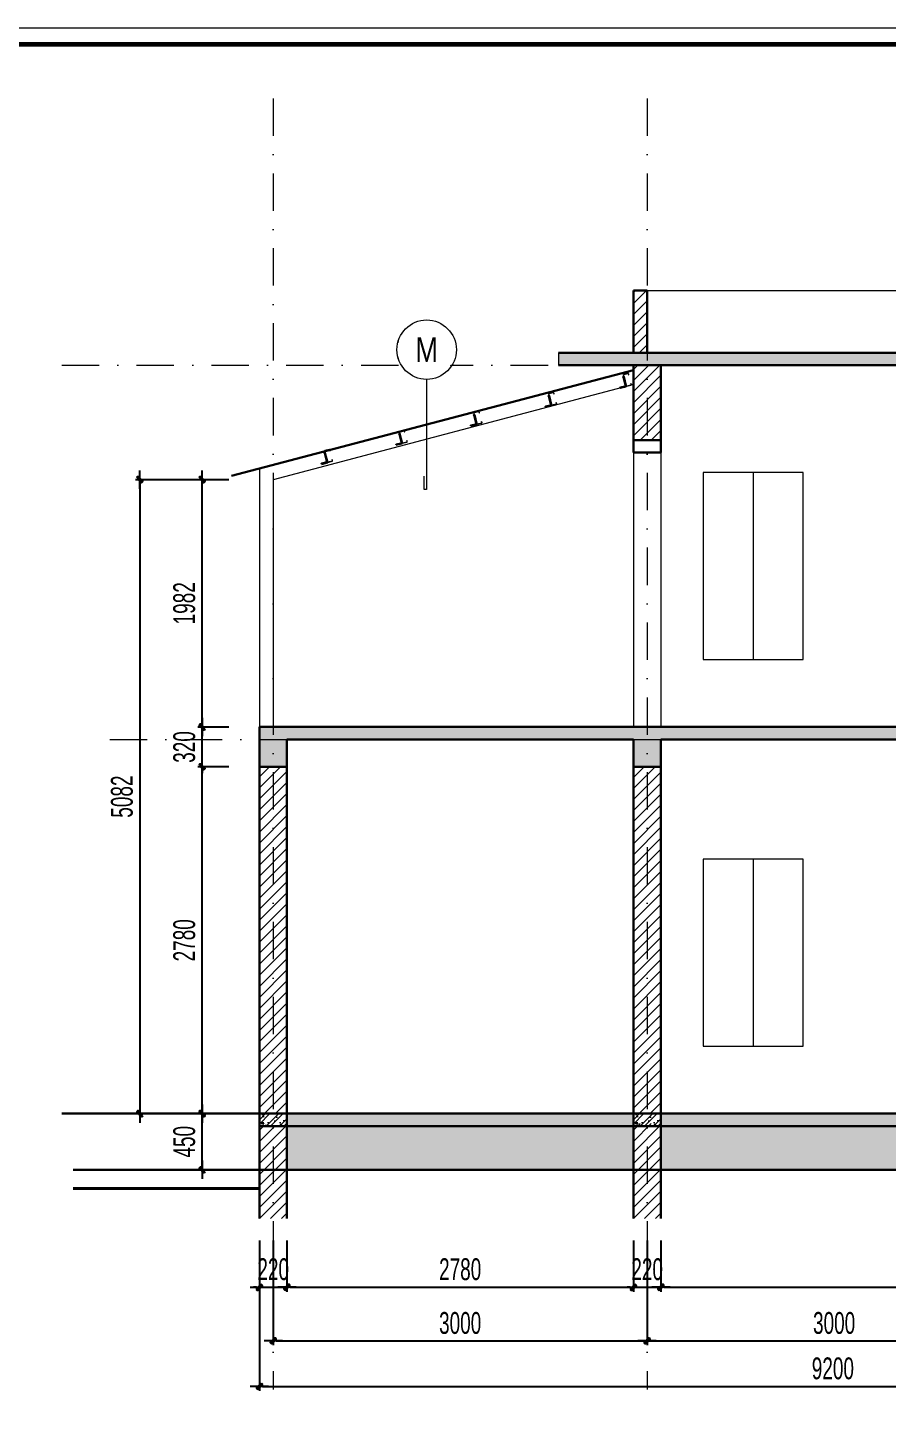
# Model space of a CAD drawing. Header units: millimetres. Extents: x 596422 to 1674380, y -367470 to 58862.
# Drawn here: x 879522 to 886417, y -254187 to -243063 of the extents above; entities that cross this region are included whole.
import ezdxf
from ezdxf.enums import TextEntityAlignment as Align

# ---------------------------------------------------------------- set-up
doc = ezdxf.new("R2010")
doc.units = ezdxf.units.MM
doc.header["$LTSCALE"] = 600
doc.header["$MEASUREMENT"] = 0
doc.linetypes.add('ACAD_ISO07W100', pattern=[3, 0, -3])
doc.linetypes.add('DASHDOT', pattern=[1, 0.5, -0.25, 0, -0.25])
doc.layers.get('0').update_dxf_attribs({"lineweight": 0})
doc.layers.get('Defpoints').update_dxf_attribs({"lineweight": 0})
for name, color, linetype, lineweight in [('37 - Noi that', 137, 'Continuous', 13), ('A-WIPEOUT', 254, 'ACAD_ISO07W100', 0), ('LC Dim', 8, 'Continuous', 18), ('LC Hatch', 252, 'Continuous', 9), ('LC ISO', 153, 'Continuous', 13), ('LC Net dam 1', 30, 'Continuous', 30), ('LC Net dam2', 6, 'Continuous', 40), ('LC Net manh', 9, 'Continuous', 5), ('LC Net thay', 7, 'Continuous', 25), ('LC Net truc', 79, 'DASHDOT', 13), ('text', 1, 'Continuous', 20)]:
    doc.layers.add(name, color=color, linetype=linetype, lineweight=lineweight)
doc.layers.add('Khungten_LCDI', color=7, linetype='Continuous')
doc.layers.add('Kichthuoc', color=9, linetype='Continuous')
doc.styles.add('General text 2', font='arial.ttf')
doc.styles.add('HOATBIF', font='hoatbif.shx', dxfattribs={"width": 0.65})
doc.styles.add('Khungten', font='VHAVAN.TTF', dxfattribs={"width": 0.9, "height": 5000})
doc.styles.add('Title', font='VHAVAN.TTF', dxfattribs={"width": 0.8})
doc.dimstyles.new('1-100(1-70)', dxfattribs={"dimscale": 70, "dimtxt": 2.5, "dimasz": 0.35, "dimexe": 0.5, "dimexo": 0, "dimgap": 0.8, "dimtad": 1, "dimdec": 0, "dimzin": 0, "dimdsep": 46, "dimtxsty": 'HOATBIF', "dimblk1": 'DOT', "dimblk2": 'DOT', "dimsah": 1, "dimcen": -1, "dimdle": 1, "dimclrd": 256, "dimclre": 256, "dimclrt": 4, "dimadec": 3, "dimazin": 2, "dimtfac": 0.333333, "dimtdec": 0, "dimtix": 1, "dimtmove": 2, "dimatfit": 3, "dimldrblk": 'DOT', "dimfxl": 1, "dimtvp": 0.833333, "dimtolj": 1, "dimtzin": 0, "dimarcsym": 0})
pattern_1 = [(45, (15.4922, -1e-10), (-2.20971, 2.20971), [])]

# ---------------------------------------------------------------- blocks, each defined once
blk = doc.blocks.new('1sdsfa')
at = {"layer": 'LC Hatch', "ltscale": 5}
h = blk.add_hatch(dxfattribs=at)
h.set_pattern_fill('ANSI31', color=256, scale=25, angle=16.7941)
h.set_pattern_definition(pattern_1)
h.paths.add_polyline_path([(2, 125), (0, 125), (0, 120), (8, 120, 0.354105)])
h = blk.add_hatch(dxfattribs=at)
h.set_pattern_fill('ANSI31', color=256, scale=25, angle=16.7941)
h.set_pattern_definition(pattern_1)
h.paths.add_polyline_path([(8, 119, 0.052421), (8, 120), (0, 120), (0, 100), (8, 100)])
h = blk.add_hatch(dxfattribs=at)
h.set_pattern_fill('ANSI31', color=256, scale=25, angle=16.7941)
h.set_pattern_definition(pattern_1)
h.paths.add_polyline_path([(8, 100), (0, 100), (0, 0), (75, 0), (75, 2, 0.414214), (69, 8), (17, 8, -0.414215), (8, 17)])
at = {"layer": '37 - Noi that', "color": 1, "ltscale": 0.2}
blk.add_lwpolyline([(-65, 130), (-65, 144, -0.414214), (-59, 150), (-6, 150, -0.414214), (0, 144), (0, 6, -0.414214), (-6, 0), (-59, 0, -0.414214), (-65, 6), (-65, 20), (-63, 20), (-63, 6, 0.414214), (-59, 2), (-6, 2, 0.414214), (-2, 6), (-2, 144, 0.414214), (-6, 148), (-59, 148, 0.414214), (-63, 144), (-63, 130)], format="xyb", close=True, dxfattribs=at)
at = {"layer": 'LC Net thay'}
for p, q in [((0, 125), (0, 0)), ((2, 125), (0, 125)), ((75, 0), (0, 0)), ((8, 119), (8, 17)), ((69, 8), (17, 8)), ((75, 2), (75, 0))]:
    blk.add_line(p, q, dxfattribs=at)
for centre, radius, start, end in [((2, 119), 6.3, 0, 90), ((17, 17), 9.45, 180, 270), ((69, 2), 6.3, 0, 90)]:
    blk.add_arc(centre, radius, start, end, dxfattribs=at)
blk = doc.blocks.new('*U1410')
at = {"layer": 'LC Net thay', "xscale": 0.6510496674393021, "yscale": 0.6510496674393021, "zscale": 0.6510496674393021, "rotation": 343.2058678792092}
blk.add_blockref('1sdsfa', (-17, -46), dxfattribs=at)
blk = doc.blocks.new('*U1411')
at = {"layer": 'LC Net thay', "color": 0, "linetype": 'ByBlock', "lineweight": -2, "transparency": 16777216}
for p in [(0, 0), (592, -179), (1184, -357), (1776, -536), (2368, -715)]:
    blk.add_blockref('*U1410', p, dxfattribs=at)
blk = doc.blocks.new('LCDI-new')
at = {"layer": 'Defpoints', "lineweight": 0}
blk.add_lwpolyline([(-1626044.71, 488105.01), (-1626044.71, 488402.01), (-1625624.71, 488402.01), (-1625624.71, 488105.01)], close=True, dxfattribs=at)
at = {"layer": 'Khungten_LCDI', "color": 5, "lineweight": 60}
blk.add_lwpolyline([(-1626032.71, 488107.01), (-1626032.71, 488400.01), (-1625626.71, 488400.01), (-1625626.71, 488107.01)], close=True, dxfattribs=at)
at = {"color": 2, "style": 'Title', "width": 1.824646}
for tag, p, p2 in [('TENBANVE1', (-1625663.58, 488164.65), (-1625629.32, 488164.65)), ('TENBANVE2', (-1625663.58, 488157.89), (-1625629.32, 488157.89))]:
    blk.add_attdef(tag, text='', height=2.5, dxfattribs=at).set_placement(p, p2, align=Align.FIT)
at = {"color": 7, "style": 'Khungten', "width": 0.8}
for tag, p in [('REVISION', (-1625637.72, 488146.05)), ('NGAYHT', (-1625637.25, 488137.42))]:
    blk.add_attdef(tag, text='', height=2, dxfattribs=at).set_placement(p, align=Align.CENTER)
at = {"color": 2, "style": 'Title', "width": 0.7}
blk.add_attdef('SOBANVE', text='', height=2.5, dxfattribs=at).set_placement((-1625637.09, 488114.55), align=Align.CENTER)
blk = doc.blocks.new('DOT')
at = {"layer": 'Kichthuoc'}
blk.add_line((-3, 0), (3, 0), dxfattribs=at)
at = {"layer": 'Kichthuoc', "color": 4}
blk.add_line((-1, -1), (1, 1), dxfattribs=at)
blk.add_lwpolyline([(0.5, 1), (-1, -0.5), (-0.5, -1), (1, 0.5)], close=True, dxfattribs=at)
blk = doc.blocks.new('*D1506')
at = {"layer": 'Defpoints', "color": 0, "transparency": 16777216}
for p in [(880921, -251769), (881134, -251769), (881134, -252219)]:
    blk.add_point(p, dxfattribs=at)
at = {"layer": 'LC Dim', "lineweight": -2, "transparency": 16777216}
for p, q in [((881134, -251769), (880886, -251769)), ((880921, -252194), (880921, -251793)), ((881134, -252219), (880886, -252219))]:
    blk.add_line(p, q, dxfattribs=at)
at = {"layer": 'LC Dim', "lineweight": -2, "transparency": 16777216, "xscale": 24.5, "yscale": 24.5, "zscale": 24.5}
for p, rotation in [((880921, -251769), 89.99999999999338), ((880921, -252219), 269.9999999999933)]:
    blk.add_blockref('DOT', p, dxfattribs=dict(at, rotation=rotation))
at = {"layer": 'LC Dim', "color": 4, "transparency": 16777216, "insert": (880778, -251994), "char_height": 175, "attachment_point": 5, "rotation": 90, "style": 'HOATBIF'}
blk.add_mtext('\\A1;450', dxfattribs=at)
blk = doc.blocks.new('_Dot')
at = {"color": 0, "linetype": 'ByBlock', "lineweight": -2}
blk.add_line((-0.5, 0), (-1, 0), dxfattribs=at)
at = {"color": 0, "linetype": 'ByBlock', "const_width": 0.5}
blk.add_lwpolyline([(-0.25, 0, 1), (0.25, 0, 1)], format="xyb", close=True, dxfattribs=at)
blk = doc.blocks.new('*D1507')
at = {"layer": 'Defpoints', "color": 0, "transparency": 16777216}
for p in [(880921, -248989), (881134, -248989), (881134, -251769)]:
    blk.add_point(p, dxfattribs=at)
at = {"layer": 'LC Dim', "lineweight": -2, "transparency": 16777216}
for p, q in [((881134, -248989), (880886, -248989)), ((880921, -251744), (880921, -249013)), ((881134, -251769), (880886, -251769))]:
    blk.add_line(p, q, dxfattribs=at)
at = {"layer": 'LC Dim', "lineweight": -2, "transparency": 16777216, "xscale": 24.5, "yscale": 24.5, "zscale": 24.5}
for p, rotation in [((880921, -248989), 89.99999999999338), ((880921, -251769), 269.9999999999933)]:
    blk.add_blockref('DOT', p, dxfattribs=dict(at, rotation=rotation))
at = {"layer": 'LC Dim', "color": 4, "transparency": 16777216, "insert": (880778, -250379), "char_height": 175, "attachment_point": 5, "rotation": 90, "style": 'HOATBIF'}
blk.add_mtext('\\A1;2780', dxfattribs=at)
blk = doc.blocks.new('*D1508')
at = {"layer": 'Defpoints', "color": 0, "transparency": 16777216}
for p in [(880921, -248669), (881134, -248669), (881134, -248989)]:
    blk.add_point(p, dxfattribs=at)
at = {"layer": 'LC Dim', "lineweight": -2, "transparency": 16777216}
for p, q in [((881134, -248669), (880886, -248669)), ((880921, -248644), (880921, -248620)), ((880921, -248989), (880921, -248669)), ((881134, -248989), (880886, -248989)), ((880921, -249013), (880921, -249038))]:
    blk.add_line(p, q, dxfattribs=at)
at = {"layer": 'LC Dim', "lineweight": -2, "transparency": 16777216, "xscale": 24.5, "yscale": 24.5, "zscale": 24.5}
for p, rotation in [((880921, -248669), 269.9999999999933), ((880921, -248989), 89.99999999999336)]:
    blk.add_blockref('DOT', p, dxfattribs=dict(at, rotation=rotation))
at = {"layer": 'LC Dim', "color": 4, "transparency": 16777216, "insert": (880778, -248829), "char_height": 175, "attachment_point": 5, "rotation": 90, "style": 'HOATBIF'}
blk.add_mtext('\\A1;320', dxfattribs=at)
blk = doc.blocks.new('*D1509')
at = {"layer": 'Defpoints', "color": 0, "transparency": 16777216}
for p in [(880921, -248669), (881134, -248669), (881134, -248989)]:
    blk.add_point(p, dxfattribs=at)
at = {"layer": 'LC Dim', "lineweight": -2, "transparency": 16777216}
for p, q in [((881134, -248669), (880886, -248669)), ((880921, -248644), (880921, -248620)), ((880921, -248989), (880921, -248669)), ((881134, -248989), (880886, -248989)), ((880921, -249013), (880921, -249038))]:
    blk.add_line(p, q, dxfattribs=at)
at = {"layer": 'LC Dim', "lineweight": -2, "transparency": 16777216, "xscale": 24.5, "yscale": 24.5, "zscale": 24.5}
for p, rotation in [((880921, -248669), 269.9999999999933), ((880921, -248989), 89.99999999999336)]:
    blk.add_blockref('DOT', p, dxfattribs=dict(at, rotation=rotation))
at = {"layer": 'LC Dim', "color": 4, "transparency": 16777216, "insert": (880778, -248829), "char_height": 175, "attachment_point": 5, "rotation": 90, "style": 'HOATBIF'}
blk.add_mtext('\\A1;320', dxfattribs=at)
blk = doc.blocks.new('*D1510')
at = {"layer": 'Defpoints', "color": 0, "transparency": 16777216}
for p in [(880921, -246686), (881134, -246686), (881134, -248669)]:
    blk.add_point(p, dxfattribs=at)
at = {"layer": 'LC Dim', "lineweight": -2, "transparency": 16777216}
for p, q in [((881134, -246686), (880886, -246686)), ((880921, -248644), (880921, -246711)), ((881134, -248669), (880886, -248669))]:
    blk.add_line(p, q, dxfattribs=at)
at = {"layer": 'LC Dim', "lineweight": -2, "transparency": 16777216, "xscale": 24.5, "yscale": 24.5, "zscale": 24.5}
for p, rotation in [((880921, -246686), 89.99999999999338), ((880921, -248669), 269.9999999999933)]:
    blk.add_blockref('DOT', p, dxfattribs=dict(at, rotation=rotation))
at = {"layer": 'LC Dim', "color": 4, "transparency": 16777216, "insert": (880778, -247677), "char_height": 175, "attachment_point": 5, "rotation": 90, "style": 'HOATBIF'}
blk.add_mtext('\\A1;1982', dxfattribs=at)
blk = doc.blocks.new('*D1511')
at = {"layer": 'Defpoints', "color": 0, "transparency": 16777216}
for p in [(881134, -246686), (880421, -251769), (881134, -251769)]:
    blk.add_point(p, dxfattribs=at)
at = {"layer": 'LC Dim', "lineweight": -2, "transparency": 16777216}
for p, q in [((881134, -246686), (880386, -246686)), ((880421, -246711), (880421, -251744)), ((881134, -251769), (880386, -251769))]:
    blk.add_line(p, q, dxfattribs=at)
at = {"layer": 'LC Dim', "lineweight": -2, "transparency": 16777216, "xscale": 24.5, "yscale": 24.5, "zscale": 24.5}
for p, rotation in [((880421, -246686), 89.99999999999336), ((880421, -251769), 269.9999999999933)]:
    blk.add_blockref('DOT', p, dxfattribs=dict(at, rotation=rotation))
at = {"layer": 'LC Dim', "color": 4, "transparency": 16777216, "insert": (880278, -249227), "char_height": 175, "attachment_point": 5, "rotation": 90, "style": 'HOATBIF'}
blk.add_mtext('\\A1;5082', dxfattribs=at)
blk = doc.blocks.new('*D1533')
at = {"layer": 'Defpoints', "color": 0, "transparency": 16777216}
for p in [(881381, -252785), (881601, -252785), (881601, -253161)]:
    blk.add_point(p, dxfattribs=at)
at = {"layer": 'LC Dim', "lineweight": -2, "transparency": 16777216}
for p, q in [((881381, -252785), (881381, -253196)), ((881601, -252785), (881601, -253196)), ((881356, -253161), (881332, -253161)), ((881381, -253161), (881601, -253161)), ((881625, -253161), (881650, -253161))]:
    blk.add_line(p, q, dxfattribs=at)
at = {"layer": 'LC Dim', "lineweight": -2, "transparency": 16777216, "xscale": 24.5, "yscale": 24.5, "zscale": 24.5}
for p, rotation in [((881381, -253161), 359.9999999999933), ((881601, -253161), 179.9999999999934)]:
    blk.add_blockref('DOT', p, dxfattribs=dict(at, rotation=rotation))
at = {"layer": 'LC Dim', "color": 4, "transparency": 16777216, "insert": (881491, -253017), "char_height": 175, "attachment_point": 5, "style": 'HOATBIF'}
blk.add_mtext('\\A1;220', dxfattribs=at)
blk = doc.blocks.new('*D1534')
at = {"layer": 'Defpoints', "color": 0, "transparency": 16777216}
for p in [(881601, -252785), (884381, -252785), (884381, -253161)]:
    blk.add_point(p, dxfattribs=at)
at = {"layer": 'LC Dim', "lineweight": -2, "transparency": 16777216}
for p, q in [((881601, -252785), (881601, -253196)), ((884381, -252785), (884381, -253196)), ((881625, -253161), (884356, -253161))]:
    blk.add_line(p, q, dxfattribs=at)
at = {"layer": 'LC Dim', "lineweight": -2, "transparency": 16777216, "xscale": 24.5, "yscale": 24.5, "zscale": 24.5}
for p, rotation in [((881601, -253161), 179.9999999999934), ((884381, -253161), 359.9999999999933)]:
    blk.add_blockref('DOT', p, dxfattribs=dict(at, rotation=rotation))
at = {"layer": 'LC Dim', "color": 4, "transparency": 16777216, "insert": (882991, -253017), "char_height": 175, "attachment_point": 5, "style": 'HOATBIF'}
blk.add_mtext('\\A1;2780', dxfattribs=at)
blk = doc.blocks.new('*D1536')
at = {"layer": 'Defpoints', "color": 0, "transparency": 16777216}
for p in [(884381, -252785), (884601, -252785), (884601, -253161)]:
    blk.add_point(p, dxfattribs=at)
at = {"layer": 'LC Dim', "lineweight": -2, "transparency": 16777216}
for p, q in [((884381, -252785), (884381, -253196)), ((884601, -252785), (884601, -253196)), ((884356, -253161), (884332, -253161)), ((884381, -253161), (884601, -253161)), ((884625, -253161), (884650, -253161))]:
    blk.add_line(p, q, dxfattribs=at)
at = {"layer": 'LC Dim', "lineweight": -2, "transparency": 16777216, "xscale": 24.5, "yscale": 24.5, "zscale": 24.5}
for p, rotation in [((884381, -253161), 359.9999999999933), ((884601, -253161), 179.9999999999934)]:
    blk.add_blockref('DOT', p, dxfattribs=dict(at, rotation=rotation))
at = {"layer": 'LC Dim', "color": 4, "transparency": 16777216, "insert": (884491, -253017), "char_height": 175, "attachment_point": 5, "style": 'HOATBIF'}
blk.add_mtext('\\A1;220', dxfattribs=at)
blk = doc.blocks.new('*D1537')
at = {"layer": 'Defpoints', "color": 0, "transparency": 16777216}
for p in [(884601, -252785), (890361, -252785), (890361, -253161)]:
    blk.add_point(p, dxfattribs=at)
at = {"layer": 'LC Dim', "lineweight": -2, "transparency": 16777216}
for p, q in [((884601, -252785), (884601, -253196)), ((890361, -252785), (890361, -253196)), ((884625, -253161), (890336, -253161))]:
    blk.add_line(p, q, dxfattribs=at)
at = {"layer": 'LC Dim', "lineweight": -2, "transparency": 16777216, "xscale": 24.5, "yscale": 24.5, "zscale": 24.5}
for p, rotation in [((884601, -253161), 179.9999999999934), ((890361, -253161), 359.9999999999933)]:
    blk.add_blockref('DOT', p, dxfattribs=dict(at, rotation=rotation))
at = {"layer": 'LC Dim', "color": 4, "transparency": 16777216, "insert": (887481, -253017), "char_height": 175, "attachment_point": 5, "style": 'HOATBIF'}
blk.add_mtext('\\A1;5760', dxfattribs=at)
blk = doc.blocks.new('*D1539')
at = {"layer": 'Defpoints', "color": 0, "transparency": 16777216}
for p in [(881491, -252785), (884491, -252785), (884491, -253591)]:
    blk.add_point(p, dxfattribs=at)
at = {"layer": 'LC Dim', "lineweight": -2, "transparency": 16777216}
for p, q in [((881491, -252785), (881491, -253626)), ((884491, -252785), (884491, -253626)), ((881515, -253591), (884466, -253591))]:
    blk.add_line(p, q, dxfattribs=at)
at = {"layer": 'LC Dim', "lineweight": -2, "transparency": 16777216, "xscale": 24.5, "yscale": 24.5, "zscale": 24.5}
for p, rotation in [((881491, -253591), 179.9999999999934), ((884491, -253591), 359.9999999999933)]:
    blk.add_blockref('DOT', p, dxfattribs=dict(at, rotation=rotation))
at = {"layer": 'LC Dim', "color": 4, "transparency": 16777216, "insert": (882991, -253448), "char_height": 175, "attachment_point": 5, "style": 'HOATBIF'}
blk.add_mtext('\\A1;3000', dxfattribs=at)
blk = doc.blocks.new('*D1540')
at = {"layer": 'Defpoints', "color": 0, "transparency": 16777216}
for p in [(884491, -252785), (887491, -252785), (887491, -253591)]:
    blk.add_point(p, dxfattribs=at)
at = {"layer": 'LC Dim', "lineweight": -2, "transparency": 16777216}
for p, q in [((884491, -252785), (884491, -253626)), ((887491, -252785), (887491, -253626)), ((884515, -253591), (887466, -253591))]:
    blk.add_line(p, q, dxfattribs=at)
at = {"layer": 'LC Dim', "lineweight": -2, "transparency": 16777216, "xscale": 24.5, "yscale": 24.5, "zscale": 24.5}
for p, rotation in [((884491, -253591), 179.9999999999945), ((887491, -253591), 359.9999999999945)]:
    blk.add_blockref('DOT', p, dxfattribs=dict(at, rotation=rotation))
at = {"layer": 'LC Dim', "color": 4, "transparency": 16777216, "insert": (885991, -253448), "char_height": 175, "attachment_point": 5, "style": 'HOATBIF'}
blk.add_mtext('\\A1;3000', dxfattribs=at)
blk = doc.blocks.new('*D1543')
at = {"layer": 'Defpoints', "color": 0, "transparency": 16777216}
for p in [(881381, -252785), (890581, -252785), (890581, -253956)]:
    blk.add_point(p, dxfattribs=at)
at = {"layer": 'LC Dim', "lineweight": -2, "transparency": 16777216}
for p, q in [((881381, -252785), (881381, -253991)), ((890581, -252785), (890581, -253991)), ((881405, -253956), (890556, -253956))]:
    blk.add_line(p, q, dxfattribs=at)
at = {"layer": 'LC Dim', "lineweight": -2, "transparency": 16777216, "xscale": 24.5, "yscale": 24.5, "zscale": 24.5}
for p, rotation in [((881381, -253956), 179.9999999999934), ((890581, -253956), 359.9999999999933)]:
    blk.add_blockref('DOT', p, dxfattribs=dict(at, rotation=rotation))
at = {"layer": 'LC Dim', "color": 4, "transparency": 16777216, "insert": (885981, -253812), "char_height": 175, "attachment_point": 5, "style": 'HOATBIF'}
blk.add_mtext('\\A1;9200', dxfattribs=at)
blk = doc.blocks.new('*U10')
at = {"layer": 'A-WIPEOUT'}
blk.add_lwpolyline([(0, 4.25), (-2.5, 3.44), (-4.04, 1.31), (-4.04, -1.31), (-2.5, -3.44), (0, -4.25), (2.5, -3.44), (4.04, -1.31), (4.04, 1.31), (2.5, 3.44)], close=True, dxfattribs=at)
blk.add_wipeout([(0, 4.25), (-2.5, 3.44), (-4.04, 1.31), (-4.04, -1.31), (-2.5, -3.44), (0, -4.25), (2.5, -3.44), (4.04, -1.31), (4.04, 1.31), (2.5, 3.44)]).dxf.layer = 'A-WIPEOUT'
blk.add_circle((0, 0), 4.25)
at = {"layer": 'text', "style": 'General text 2', "width": 0.8, "flags": 8}
blk.add_attdef('SYMBOL', text='', height=3.5, dxfattribs=at).set_placement((0, 0), align=Align.MIDDLE_CENTER)

msp = doc.modelspace()

# ---------------------------------------------------------------- hatches: boundary and pattern name
at = {"layer": 'LC Hatch', "ltscale": 2}
h = msp.add_hatch(dxfattribs=at)
h.set_pattern_fill('ANSI31', color=256, scale=500)
h.set_pattern_definition([(45, (847501.16, -246797.696), (-44.19417, 44.19417), [])])
h.paths.add_polyline_path([(884380.9, -245668.7), (884490.9, -245668.7), (884490.9, -245168.7), (884380.9, -245168.7)])
h.paths.add_polyline_path([(890470.9, -245169.6), (890470.9, -245668.7), (890582, -245668.7), (890582.1, -245169.6)])
h.paths.add_polyline_path([(890361.9, -245988.7), (890361.9, -248668.7), (890581.9, -248668.7), (890581.9, -245988.7)])
h.paths.add_polyline_path([(884600.9, -245768.7), (884380.9, -245768.7), (884380.9, -246368.7), (884600.9, -246368.7)])
h.paths.add_polyline_path([(881600.9, -248988.7), (881380.9, -248988.7), (881380.9, -251768.7), (881600.9, -251768.7)])
h.paths.add_polyline_path([(884600.9, -248988.7), (884380.9, -248988.7), (884380.9, -251768.7), (884600.9, -251768.7)])
h.paths.add_polyline_path([(890360.9, -248988.7), (890360.9, -251768.7), (890580.9, -251768.7), (890580.9, -248988.7)])
at = {"layer": 'LC Hatch'}
h = msp.add_hatch(dxfattribs=at)
h.set_pattern_fill('BTCT', color=256, scale=20)
h.set_pattern_definition([(50, (847501.16, -246797.7), (143.45204, -12.55043), [15, -165]), (355, (847501.16, -246797.7), (-27.75027, 150.43843), [12, -132]), (100.4514, (847513.12, -246798.74), (115.70188, 137.8879), [12.74804, -140.2284]), (46.1842, (847501.16, -246757.7), (213.4482, -33.1038), [22.5, -247.5]), (96.6356, (847518.95, -246760.45), (186.9325, 194.8236), [19.1221, -210.3426]), (351.1842, (847501.16, -246757.7), (186.9324, 194.8237), [18, -198]), (21, (847521.16, -246767.7), (119.3814, -80.52378), [15, -165]), (326, (847521.16, -246767.7), (48.66307, 145.03), [12, -132]), (71.4514, (847531.11, -246774.4), (168.04453, 64.5061), [12.74804, -140.2284]), (37.5, (847501.16, -246797.696), (2.43197, 66.57877), [0, -130.4, 0, -134, 0, -132.5]), (7.5, (847501.16, -246797.696), (52.61391, 78.88234), [0, -76.4, 0, -127.4, 0, -50.5]), (327.5, (847456.56, -246797.696), (106.76449, -4.510974), [0, -50, 0, -156, 0, -207]), (317.5, (847436.56, -246797.7), (116.63723, 20.021), [0, -65, 0, -103.6, 0, -147]), (45, (847501.16, -246797.696), (-53.03301, 53.03301), []), (45, (847536.52, -246797.696), (-53.03301, 53.03301), [])])
h.paths.add_polyline_path([(891072, -245668.7), (883780.9, -245668.7), (883780.9, -245768.7), (887380.9, -245768.7), (887380.9, -245988.7), (887600.9, -245988.7), (887600.9, -245768.7), (890361.9, -245768.7), (890361.9, -245988.7), (890581.9, -245988.7), (890581.9, -245768.7), (891072, -245768.7)])
h.paths.add_polyline_path([(884600.9, -248768.7), (887380.9, -248768.7), (887380.9, -248988.7), (887600.9, -248988.7), (887600.9, -248768.7), (890360.9, -248768.7), (890360.9, -248988.7), (890580.9, -248988.7), (890580.9, -248768.7), (891071.5, -248768.7), (891071.5, -248668.7), (881380.9, -248668.7), (881380.9, -248988.7), (881600.9, -248988.7), (881600.9, -248768.7), (884380.9, -248768.7), (884380.9, -248988.7), (884600.9, -248988.7)])
h.paths.add_polyline_path([(884380.9, -251768.7), (881600.9, -251768.7), (881600.9, -251868.7), (884380.9, -251868.7)])
h.paths.add_polyline_path([(887298.7, -251768.7), (884600.9, -251768.7), (884600.9, -251868.7), (887298.7, -251868.7)])
h.paths.add_polyline_path([(890360.9, -251768.7), (887298.7, -251768.7), (887298.7, -251868.7), (890360.9, -251868.7)])
at = {"layer": 'LC Hatch', "ltscale": 2}
h = msp.add_hatch(dxfattribs=at)
h.set_pattern_fill('BTCT', color=256, scale=20, angle=180)
h.set_pattern_definition([(230, (-273.35, 185848.4), (-143.452037, 12.550427), [15, -165]), (175, (-273.35, 185848.4), (27.750267, -150.438427), [12, -132]), (280.4514, (-285.3, 185849.45), (-115.701876, -137.887908), [12.748038, -140.228422]), (226.1842, (-273.35, 185808.4), (-213.44821, 33.103803), [22.5, -247.5]), (276.6356, (-291.13, 185811.16), (-186.93254, -194.823574), [19.12206, -210.3426]), (171.1842, (-273.35, 185808.4), (-186.93239, -194.82372), [18, -198]), (201, (-293.35, 185818.4), (-119.38141, 80.523778), [15, -165]), (146, (-293.35, 185818.4), (-48.663066, -145.03001), [12, -132]), (251.4514, (-303.3, 185825.11), (-168.044526, -64.5061), [12.748038, -140.228422]), (217.5, (-273.347, 185848.403), (-2.431971, -66.5787708), [0, -130.4, 0, -134, 0, -132.5]), (187.5, (-273.35, 185848.4), (-52.6139075, -78.8823424), [0, -76.4, 0, -127.4, 0, -50.5]), (147.5, (-228.747, 185848.403), (-106.7644872, 4.5109743), [0, -50, 0, -156, 0, -207]), (137.5, (-208.75, 185848.4), (-116.637234, -20.0209965), [0, -65, 0, -103.6, 0, -147]), (225, (-273.35, 185848.4), (53.0330086, -53.0330086), []), (225, (-308.7, 185848.4), (53.0330086, -53.0330086), [])])
h.paths.add_polyline_path([(881380.9, -251768.7), (881600.9, -251768.7), (881600.9, -251868.7), (881380.9, -251868.7)])
h = msp.add_hatch(dxfattribs=at)
h.set_pattern_fill('BTCT', color=256, scale=20, angle=180)
h.set_pattern_definition([(230, (2726.65, 185848.4), (-143.452037, 12.550427), [15, -165]), (175, (2726.65, 185848.4), (27.750267, -150.438427), [12, -132]), (280.4514, (2714.7, 185849.45), (-115.701876, -137.887908), [12.748038, -140.228422]), (226.1842, (2726.65, 185808.4), (-213.44821, 33.103803), [22.5, -247.5]), (276.6356, (2708.87, 185811.16), (-186.93254, -194.823574), [19.12206, -210.3426]), (171.1842, (2726.65, 185808.4), (-186.93239, -194.82372), [18, -198]), (201, (2706.65, 185818.4), (-119.38141, 80.523778), [15, -165]), (146, (2706.65, 185818.4), (-48.663066, -145.03001), [12, -132]), (251.4514, (2696.7, 185825.11), (-168.044526, -64.5061), [12.748038, -140.228422]), (217.5, (2726.653, 185848.403), (-2.431971, -66.5787708), [0, -130.4, 0, -134, 0, -132.5]), (187.5, (2726.65, 185848.4), (-52.6139075, -78.8823424), [0, -76.4, 0, -127.4, 0, -50.5]), (147.5, (2771.253, 185848.403), (-106.7644872, 4.5109743), [0, -50, 0, -156, 0, -207]), (137.5, (2791.25, 185848.4), (-116.637234, -20.0209965), [0, -65, 0, -103.6, 0, -147]), (225, (2726.65, 185848.4), (53.0330086, -53.0330086), []), (225, (2691.3, 185848.4), (53.0330086, -53.0330086), [])])
h.paths.add_polyline_path([(884380.9, -251768.7), (884600.9, -251768.7), (884600.9, -251868.7), (884380.9, -251868.7)])
h = msp.add_hatch(dxfattribs=at)
h.set_pattern_fill('ANSI31', color=256, scale=20, angle=180)
h.set_pattern_definition([(45, (-163.347, 181418.4), (-44.194174, 44.194174), [])])
h.paths.add_polyline_path([(881600.9, -252610.2), (881380.9, -252610.2), (881380.9, -251868.7), (881600.9, -251868.7)])
at = {"layer": 'LC Hatch'}
h = msp.add_hatch(dxfattribs=at)
h.set_pattern_fill('AR-SAND', color=256, scale=20)
h.set_pattern_definition([(37.5, (847501.16, -246797.696), (-1.259867, 38.536475), [0, -30.4, 0, -34, 0, -32.5]), (7.5, (847501.16, -246797.696), (35.395534, 56.44292), [0, -16.4, 0, -27.4, 0, -10.5]), (327.5, (847476.56, -246797.696), (62.282837, 0.11318), [0, -10, 0, -36, 0, -47]), (317.5, (847476.56, -246797.696), (60.12253, 17.55351), [0, -5, 0, -23.6, 0, -27])])
h.paths.add_polyline_path([(884380.9, -251868.7), (881600.9, -251868.7), (881600.9, -252218.7), (884380.9, -252218.7)])
h.paths.add_polyline_path([(887298.7, -251868.7), (884600.9, -251868.7), (884600.9, -252218.7), (887298.7, -252218.7)])
h.paths.add_polyline_path([(887490.9, -251868.7), (887298.7, -251868.7), (887298.7, -252218.7), (887490.9, -252218.7)])
h.paths.add_polyline_path([(890360.9, -251868.7), (887490.9, -251868.7), (887490.9, -252218.7), (890360.9, -252218.7)])
at = {"layer": 'LC Hatch', "ltscale": 2}
h = msp.add_hatch(dxfattribs=at)
h.set_pattern_fill('ANSI31', color=256, scale=500)
h.set_pattern_definition([(45, (2836.653, 181418.4), (-44.194174, 44.194174), [])])
h.paths.add_polyline_path([(884600.9, -252610.2), (884380.9, -252610.2), (884380.9, -251848.7), (884600.9, -251848.7)])

# ---------------------------------------------------------------- linework, layer by layer
at = {"layer": 'LC Hatch'}
for p, q in [((883780.9, -245668.7), (883780.9, -245768.7)), ((884380.9, -245922.1), (881490.9, -246686.2))]:
    msp.add_line(p, q, dxfattribs=at)
at = {"layer": 'LC Net dam 1'}
for p, q in [((884380.9, -245168.7), (884380.9, -245668.7)), ((884490.9, -245168.7), (884380.9, -245168.7)), ((884490.9, -245168.7), (884490.9, -245668.7)), ((883780.9, -245668.7), (891072, -245668.7)), ((883780.9, -245768.7), (887380.9, -245768.7)), ((884380.9, -245768.7), (884380.9, -246468.7)), ((884600.9, -245768.7), (884600.9, -246468.7)), ((884380.9, -246368.7), (884600.9, -246368.7)), ((884380.9, -246468.7), (884600.9, -246468.7)), ((881380.9, -248668.7), (891071.5, -248668.7)), ((881380.9, -248668.7), (881380.9, -252218.7)), ((881600.9, -248768.7), (884380.9, -248768.7)), ((881600.9, -248768.7), (884380.9, -248768.7)), ((881600.9, -248768.7), (881600.9, -252218.7)), ((884380.9, -248768.7), (884380.9, -252610.2)), ((884600.9, -248768.7), (884600.9, -252610.2)), ((884600.9, -248768.7), (887380.9, -248768.7)), ((881380.9, -248988.7), (881600.9, -248988.7)), ((884380.9, -248988.7), (884600.9, -248988.7)), ((879795.3, -251768.7), (892990.1, -251768.7)), ((881600.9, -251868.7), (890360.9, -251868.7)), ((879885.6, -252218.7), (890580.9, -252218.7))]:
    msp.add_line(p, q, dxfattribs=at)
at = {"layer": 'LC Net dam 1', "linetype": 'Continuous', "ltscale": 2}
msp.add_line((884380.9, -245807.1), (881156.6, -246655.8), dxfattribs=at)
at = {"layer": 'LC Net dam 1', "ltscale": 2}
for points in [[(881600.9, -251868.7), (881380.9, -251868.7), (881380.9, -251768.7), (881600.9, -251768.7), (881600.9, -251868.7)], [(884600.9, -251868.7), (884380.9, -251868.7), (884380.9, -251768.7), (884600.9, -251768.7), (884600.9, -251868.7)], [(881380.9, -252610.2), (881380.9, -251868.7), (881600.9, -251868.7), (881600.9, -252610.2)], [(884380.9, -252610.2), (884380.9, -251868.7), (884600.9, -251868.7), (884600.9, -252610.2)]]:
    msp.add_lwpolyline(points, dxfattribs=at)
at = {"layer": 'LC Net dam2'}
msp.add_line((879885.6, -252368.7), (881380.9, -252368.7), dxfattribs=at)
at = {"layer": 'LC Net manh'}
for p, q in [((884490.9, -245168.7), (890472.1, -245169.6)), ((884380.9, -246468.7), (884380.9, -248668.7)), ((884600.9, -246468.7), (884600.9, -248668.7)), ((881380.9, -246598.7), (881380.9, -248668.7)), ((881490.9, -246686.2), (881490.9, -248668.7)), ((885341.8, -246628.7), (885341.8, -248128.7)), ((885341.8, -249728.7), (885341.8, -251228.7))]:
    msp.add_line(p, q, dxfattribs=at)
for points in [[(884941.8, -248128.7), (885741.8, -248128.7), (885741.8, -246628.7), (884941.8, -246628.7)], [(884941.8, -251228.7), (885741.8, -251228.7), (885741.8, -249728.7), (884941.8, -249728.7)]]:
    msp.add_lwpolyline(points, close=True, dxfattribs=at)
at = {"layer": 'LC Net truc'}
for p, q in [((881490.9, -243630.3), (881490.9, -253979.4)), ((884490.9, -243630.3), (884490.9, -253979.4)), ((879795.3, -245768.7), (892990.1, -245768.7)), ((880180.5, -248768.7), (892990.1, -248768.7)), ((880199.1, -251768.7), (891258.6, -251768.7))]:
    msp.add_line(p, q, dxfattribs=at)

# ---------------------------------------------------------------- block references
at = {"layer": 'Kichthuoc', "xscale": 66.00000000007024, "yscale": 66.00000000007024, "zscale": 66.00000000007024}
msp.add_blockref('LCDI-new', (108184619.8, -32477595.5), dxfattribs=at)
at = {"layer": 'LC Net thay', "xscale": -1, "rotation": 357.4887800846051}
msp.add_blockref('*U1411', (884308.6, -245891.1), dxfattribs=at)

# ---------------------------------------------------------------- dimensions: what is measured, and where the dimension line sits
at = {"layer": 'LC Dim'}
for p1, p2, distance, picture, middle in [((881133.5817, -246686.2386), (881133.5817, -251768.6971), -712.5545, '*D1511', (880277.5272, -249227.4678)), ((881133.6, -252218.7), (881133.6, -251768.7), 212.3, '*D1506', (880777.7, -251993.7)), ((881380.9, -252784.5), (881600.9, -252784.5), -376.2, '*D1533', (881490.9, -253017.3)), ((881380.9, -252784.5), (890580.9, -252784.5), -1171.2, '*D1543', (885980.9, -253812.2)), ((881490.9, -252784.5), (884490.9, -252784.5), -806.6, '*D1539', (882990.9, -253447.7))]:
    dim = msp.add_aligned_dim(p1=p1, p2=p2, distance=distance, dimstyle='1-100(1-70)', dxfattribs=at)
    dim.commit()
    dim.dimension.update_dxf_attribs({"geometry": picture, "text_midpoint": middle})
for base, p1, p2, angle, picture, middle in [((880921.2369, -246686.2386), (881133.5817, -248668.6971), (881133.5817, -246686.2386), 270, '*D1510', (880777.7369, -247677.4678)), ((880921.2, -248668.7), (881133.6, -248988.7), (881133.6, -248668.7), 270, '*D1508', (880777.7, -248828.7)), ((880921.2, -248668.7), (881133.6, -248988.7), (881133.6, -248668.7), 270, '*D1509', (880777.7, -248828.7)), ((880921.2, -248988.7), (881133.6, -251768.7), (881133.6, -248988.7), 270, '*D1507', (880777.7, -250378.7)), ((884380.9, -253160.8), (881600.9, -252784.5), (884380.9, -252784.5), 180, '*D1534', (882990.9, -253017.3)), ((884600.9, -253160.8), (884380.9, -252784.5), (884600.9, -252784.5), 180, '*D1536', (884490.9, -253017.3)), ((887490.9, -253591.2), (884490.9, -252784.5), (887490.9, -252784.5), 180, '*D1540', (885990.9, -253447.7)), ((890360.9, -253160.8), (884600.9, -252784.5), (890360.9, -252784.5), 180, '*D1537', (887480.9, -253017.3))]:
    dim = msp.add_linear_dim(base=base, p1=p1, p2=p2, angle=angle, dimstyle='1-100(1-70)', dxfattribs=at)
    dim.commit()
    dim.dimension.update_dxf_attribs({"geometry": picture, "text_midpoint": middle})

# ---------------------------------------------------------------- next in the draw order: block references
at = {"layer": 'LC Net manh'}
ref = msp.add_blockref('*U10', (882722.3, -245643.9), dxfattribs=dict(at, xscale=56.04491115382255, yscale=56.04491115382255, zscale=56.04491115382255, rotation=359.9999999999933))
ref.add_attrib('SYMBOL', 'M', dxfattribs={"layer": 'text', "height": 196.2, "style": 'General text 2', "width": 0.8}).set_placement((882722.3, -245643.9), align=Align.MIDDLE_CENTER)

# ---------------------------------------------------------------- next in the draw order: linework, layer by layer
at = {"layer": 'LC ISO'}
msp.add_lwpolyline([(882722.3, -245882.1), (882722.3, -246763.6), (882702, -246763.6), (882702, -246656.7)], dxfattribs=at)

doc.saveas('drawing.dxf')
